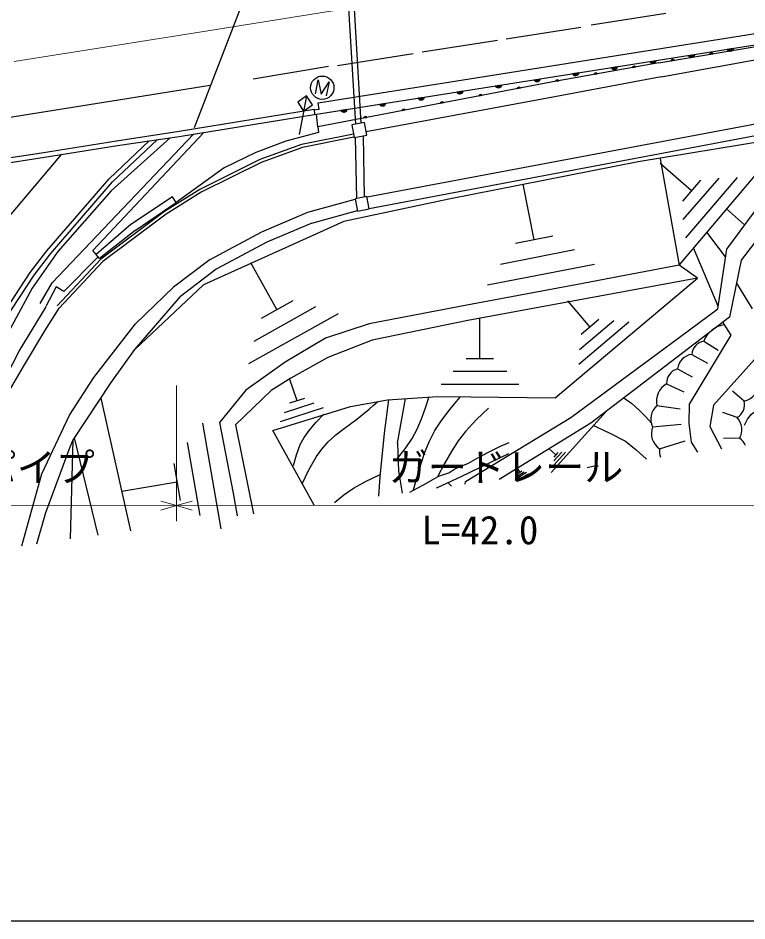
# Model space of a CAD drawing. Units: millimetres, scale not verified. Extents: x 40000 to 680000, y 20000 to 380000.
# Drawn here: x 84644 to 131243, y 205000 to 262719 of the extents above; entities that cross this region are included whole.
import ezdxf
from ezdxf.enums import TextEntityAlignment as Align

# ---------------------------------------------------------------- set-up
doc = ezdxf.new("R2010")
doc.units = ezdxf.units.MM
doc.header["$LTSCALE"] = 1000
doc.linetypes.add('CHAIN', pattern=[18.5, 12, -1.5, 3.5, -1.5])
for name, color, linetype, lineweight in [('M-BGD', 7, 'Continuous', 25), ('M-BGD-HTXT', 7, 'Continuous', 13), ('M-BMK', 2, 'CHAIN', 13), ('M-TTL-BAND', 7, 'Continuous', 25)]:
    doc.layers.add(name, color=color, linetype=linetype, lineweight=lineweight)
doc.styles.add('ＭＳ ゴシック', font='')
doc.styles.get('ＭＳ ゴシック').set_extended_font_data('MS Gothic')

msp = doc.modelspace()

# ---------------------------------------------------------------- linework, layer by layer
at = {"layer": 'M-BGD'}
for p, q in [((99921, 266130), (95911, 255693)), ((106234, 255944), (105614, 266478)), ((106580, 256007), (105961, 266542)), ((126048, 263019), (121289, 262255)), ((103839, 257297), (136509, 262488)), ((120628, 262126), (115841, 261359)), ((103594, 256564), (136870, 261813)), ((125610, 259846), (136877, 261753)), ((115287, 261294), (110470, 260540)), ((125760, 258956), (137095, 261015)), ((109900, 260426), (105075, 259672)), ((127893, 260372), (127517, 260313)), ((127531, 260290), (127887, 260346)), ((127876, 260319), (127551, 260267)), ((128865, 260410), (129052, 260441)), ((129045, 260453), (128868, 260423)), ((128873, 260436), (129035, 260464)), ((129025, 260475), (128881, 260450)), ((128891, 260465), (129010, 260485)), ((128985, 260493), (128911, 260481)), ((130362, 260761), (129987, 260702)), ((130000, 260679), (130356, 260735)), ((130345, 260708), (130020, 260657)), ((130042, 260635), (130329, 260680)), ((130309, 260652), (130070, 260614)), ((130121, 260597), (130268, 260620)), ((125610, 259846), (118843, 258639)), ((125423, 259982), (125048, 259923)), ((125061, 259900), (125417, 259956)), ((125406, 259929), (125081, 259878)), ((125103, 259856), (125390, 259901)), ((125370, 259873), (125131, 259835)), ((125182, 259818), (125329, 259841)), ((126400, 259992), (126588, 260024)), ((126581, 260036), (126403, 260006)), ((126408, 260019), (126571, 260047)), ((126560, 260057), (126416, 260033)), ((126426, 260047), (126545, 260068)), ((126520, 260076), (126447, 260064)), ((127572, 260245), (127860, 260291)), ((127840, 260262), (127601, 260225)), ((127651, 260207), (127798, 260231)), ((104493, 259617), (99669, 258817)), ((120484, 259203), (120109, 259144)), ((120123, 259121), (120478, 259177)), ((121659, 259167), (121482, 259135)), ((121487, 259149), (121649, 259177)), ((121638, 259188), (121495, 259163)), ((121504, 259177), (121623, 259198)), ((121598, 259206), (121525, 259193)), ((122954, 259593), (122578, 259534)), ((122592, 259510), (122948, 259567)), ((122937, 259539), (122612, 259488)), ((122633, 259466), (122921, 259512)), ((122901, 259483), (122662, 259446)), ((122712, 259428), (122859, 259451)), ((123940, 259561), (124127, 259594)), ((124120, 259605), (123943, 259574)), ((123948, 259587), (124110, 259616)), ((124099, 259627), (123955, 259602)), ((123965, 259616), (124084, 259637)), ((124059, 259645), (123985, 259632)), ((118843, 258639), (103799, 255758)), ((118015, 258814), (117639, 258754)), ((117653, 258731), (118009, 258787)), ((117998, 258760), (117673, 258709)), ((117694, 258687), (117982, 258733)), ((117962, 258704), (117723, 258666)), ((117773, 258649), (117921, 258672)), ((119019, 258683), (119206, 258716)), ((119198, 258728), (119021, 258696)), ((119026, 258710), (119188, 258739)), ((119177, 258749), (119034, 258724)), ((119044, 258738), (119163, 258759)), ((125760, 258956), (119062, 257707)), ((119138, 258768), (119064, 258755)), ((120467, 259150), (120142, 259099)), ((120164, 259077), (120451, 259122)), ((120432, 259094), (120193, 259056)), ((120243, 259039), (120390, 259062)), ((121479, 259122), (121666, 259155)), ((96929, 258399), (81188, 255891)), ((113076, 258035), (112700, 257975)), ((112714, 257952), (113070, 258008)), ((115545, 258424), (115170, 258365)), ((115184, 258342), (115539, 258398)), ((115528, 258371), (115203, 258320)), ((115225, 258298), (115512, 258343)), ((115493, 258315), (115254, 258277)), ((115304, 258260), (115451, 258283)), ((116568, 258216), (116754, 258252)), ((116747, 258263), (116570, 258229)), ((116575, 258243), (116737, 258274)), ((116726, 258284), (116583, 258257)), ((116592, 258272), (116711, 258294)), ((116686, 258302), (116613, 258288)), ((119062, 257707), (106903, 255436)), ((110606, 257645), (110231, 257586)), ((110245, 257563), (110600, 257619)), ((110589, 257592), (110264, 257540)), ((110286, 257519), (110573, 257564)), ((110554, 257535), (110315, 257498)), ((110365, 257480), (110512, 257504)), ((113059, 257981), (112734, 257930)), ((112756, 257908), (113043, 257953)), ((113023, 257925), (112784, 257887)), ((112834, 257870), (112982, 257893)), ((114114, 257746), (114300, 257782)), ((114293, 257793), (114116, 257759)), ((114121, 257773), (114283, 257804)), ((114272, 257815), (114129, 257787)), ((114138, 257802), (114257, 257824)), ((114232, 257832), (114158, 257818)), ((94933, 255493), (103580, 256897)), ((103580, 256897), (103594, 256564)), ((103884, 256878), (103583, 256821)), ((103884, 256878), (103839, 257297)), ((105667, 256866), (105292, 256807)), ((108137, 257255), (107761, 257196)), ((107775, 257173), (108131, 257229)), ((108120, 257202), (107795, 257151)), ((107817, 257129), (108104, 257174)), ((108084, 257146), (107845, 257108)), ((107895, 257091), (108043, 257114)), ((109385, 256853), (109208, 256819)), ((109213, 256833), (109375, 256864)), ((109364, 256875), (109221, 256847)), ((109230, 256862), (109349, 256885)), ((109324, 256892), (109250, 256878)), ((111660, 257276), (111846, 257312)), ((111839, 257323), (111662, 257289)), ((111667, 257303), (111829, 257334)), ((111818, 257345), (111675, 257317)), ((111684, 257332), (111803, 257355)), ((111778, 257362), (111704, 257348)), ((94945, 255155), (103574, 256562)), ((103808, 255760), (103715, 256583)), ((105306, 256784), (105661, 256840)), ((105650, 256813), (105325, 256761)), ((105347, 256740), (105635, 256785)), ((105615, 256756), (105376, 256719)), ((105426, 256701), (105573, 256725)), ((106752, 256336), (106938, 256372)), ((106931, 256384), (106754, 256350)), ((106759, 256363), (106921, 256394)), ((106909, 256405), (106767, 256378)), ((106776, 256392), (106895, 256415)), ((106869, 256423), (106796, 256409)), ((106957, 251281), (135917, 256744)), ((106957, 251281), (135917, 256744)), ((106957, 251281), (135917, 256744)), ((109206, 256806), (109392, 256842)), ((103799, 255758), (103851, 255413)), ((106792, 256046), (105977, 255897)), ((105977, 255897), (106127, 255078)), ((106942, 255227), (106792, 256046)), ((107095, 250553), (136039, 256014)), ((86820, 245798), (95859, 255304)), ((89432, 247858), (96519, 255411)), ((90943, 254864), (94933, 255493)), ((90999, 254579), (94945, 255155)), ((103851, 255413), (101753, 254842)), ((106081, 255307), (102764, 254637)), ((106127, 255078), (106942, 255227)), ((106704, 255183), (106780, 251279)), ((129948, 247945), (135431, 255338)), ((86141, 254108), (90943, 254864)), ((86336, 253830), (90999, 254579)), ((90464, 252450), (93035, 254876)), ((90603, 251675), (94368, 255071)), ((90681, 252242), (93530, 254931)), ((101753, 254842), (99835, 254127)), ((102764, 254637), (100102, 253675)), ((106121, 255111), (102818, 254444)), ((106205, 255092), (106282, 251178)), ((132892, 254944), (124289, 253530)), ((133768, 255068), (126912, 246933)), ((81150, 253332), (86141, 254108)), ((83755, 249651), (87441, 254008)), ((99835, 254127), (97828, 253152)), ((102818, 254444), (100181, 253491)), ((81196, 253015), (86336, 253830)), ((100102, 253675), (96262, 251758)), ((100181, 253491), (96360, 251583)), ((124289, 253530), (112194, 251142)), ((127703, 251683), (125691, 253411)), ((125694, 253712), (126920, 246931)), ((135829, 253715), (130872, 247249)), ((97828, 253152), (94748, 250923)), ((86484, 247846), (90464, 252450)), ((86716, 247656), (90681, 252242)), ((128284, 252360), (127121, 251006)), ((127173, 249835), (129459, 252494)), ((130613, 252527), (127306, 248678)), ((90603, 251675), (87195, 247791)), ((96262, 251758), (94007, 250352)), ((117639, 248536), (116945, 252109)), ((94524, 251283), (91850, 249522)), ((96360, 251583), (94120, 250187)), ((94748, 250923), (94524, 251283)), ((103175, 250317), (106189, 251150)), ((112194, 251142), (105462, 249722)), ((106942, 251311), (106187, 251159)), ((106187, 251159), (106344, 250380)), ((107098, 250532), (106942, 251311)), ((92120, 249139), (94748, 250923)), ((106344, 250380), (107098, 250532)), ((106344, 250380), (107098, 250532)), ((131096, 249493), (129927, 250516)), ((94007, 250352), (89939, 247299)), ((94120, 250187), (90073, 247150)), ((100218, 249057), (103175, 250317)), ((103420, 249617), (106335, 250422)), ((91850, 249522), (89631, 247612)), ((105471, 249724), (96496, 245668)), ((103420, 249617), (100538, 248389)), ((92120, 249139), (89843, 247351)), ((96918, 247286), (100218, 249057)), ((118841, 248769), (116436, 248302)), ((129874, 247454), (128682, 249041)), ((100538, 248389), (97319, 246662)), ((85422, 246462), (86484, 247846)), ((87195, 247791), (85541, 245449)), ((85667, 246289), (86716, 247656)), ((89843, 247351), (89432, 247858)), ((115495, 246996), (120220, 247914)), ((129400, 244299), (127823, 248023)), ((129374, 244127), (129948, 247945)), ((89939, 247299), (87136, 244312)), ((87282, 244175), (90073, 247150)), ((90073, 247150), (87282, 244175)), ((89767, 247445), (87577, 245232)), ((96918, 247286), (94584, 245516)), ((101194, 244084), (99521, 247080)), ((130872, 247249), (130131, 243604)), ((83541, 243567), (85422, 246462)), ((97319, 246662), (95032, 244926)), ((121491, 246967), (114654, 245638)), ((126920, 246931), (120415, 245681)), ((128075, 246092), (126920, 246931)), ((83802, 243418), (85667, 246289)), ((128075, 246092), (113393, 243375)), ((118981, 238436), (128075, 246092)), ((85541, 245449), (83804, 242208)), ((86059, 244466), (86820, 245798)), ((87086, 245529), (86415, 244287)), ((87577, 245232), (87086, 245529)), ((92119, 241521), (96496, 245668)), ((92147, 243179), (94584, 245516)), ((120415, 245681), (113345, 244372)), ((130570, 245766), (131585, 244133)), ((92119, 241521), (95032, 244926)), ((84717, 241434), (86433, 244251)), ((86355, 242723), (87282, 244175)), ((99728, 242074), (103689, 244287)), ((102203, 244647), (100186, 243521)), ((113345, 244372), (107099, 243174)), ((121209, 242965), (119801, 244634)), ((105107, 243812), (99373, 240610)), ((130131, 243604), (121256, 236821)), ((126919, 242297), (129374, 244127)), ((89495, 239736), (92147, 243179)), ((107099, 243174), (104291, 242249)), ((113393, 243375), (107272, 242117)), ((114172, 240925), (114171, 243525)), ((123687, 243269), (120492, 240574)), ((120536, 241532), (122743, 243393)), ((121771, 243439), (120647, 242491)), ((130239, 242454), (129708, 243281)), ((84999, 240450), (86355, 242723)), ((127570, 238034), (130239, 242454)), ((104291, 242249), (101722, 240722)), ((107272, 242117), (104449, 241016)), ((119986, 237183), (126919, 242297)), ((128489, 242058), (129409, 241494)), ((83467, 239010), (84717, 241434)), ((90593, 239418), (92119, 241521)), ((101722, 240722), (99203, 238923)), ((104449, 241016), (102086, 239699)), ((115047, 240926), (113297, 240925)), ((127709, 241221), (128712, 240662)), ((131917, 241108), (129100, 237965)), ((83510, 237880), (84999, 240450)), ((112460, 240137), (115898, 240139)), ((126801, 240301), (127746, 239779)), ((87923, 237339), (89495, 239736)), ((102086, 239699), (100815, 238908)), ((102478, 238250), (102007, 239683)), ((88145, 235711), (90593, 239418)), ((116661, 239302), (111686, 239299)), ((126104, 239334), (127211, 238833)), ((89935, 238422), (91839, 229949)), ((99203, 238923), (97526, 236855)), ((100815, 238908), (98538, 236716)), ((102960, 238408), (101996, 238092)), ((108264, 238315), (111451, 238517)), ((108902, 235540), (109405, 238388)), ((111451, 238517), (113587, 238506)), ((113587, 238506), (118981, 238436)), ((131061, 238230), (130309, 238873)), ((100924, 236350), (105887, 237887)), ((104143, 237805), (101402, 236904)), ((101677, 237506), (103571, 238128)), ((105887, 237887), (108264, 238315)), ((108062, 236192), (108344, 238320)), ((125485, 237941), (126971, 237748)), ((127550, 236801), (127570, 238034)), ((129100, 237965), (128865, 236609)), ((86159, 233583), (87923, 237339)), ((118736, 233675), (122235, 237569)), ((130618, 237174), (129699, 237495)), ((96427, 236827), (97607, 230063)), ((97526, 236855), (98386, 232349)), ((98538, 236716), (99687, 231036)), ((113241, 233086), (119986, 237183)), ((121256, 236821), (115403, 233214)), ((125207, 236585), (127039, 236756)), ((127700, 235607), (127550, 236801)), ((103581, 231576), (100924, 236350)), ((107802, 233390), (108062, 236192)), ((128865, 236609), (129621, 235184)), ((87973, 235299), (88145, 235711)), ((88000, 229417), (88161, 235736)), ((89758, 229661), (88261, 235888)), ((96285, 230918), (95470, 235592)), ((108902, 235540), (108957, 233753)), ((115490, 235345), (116047, 235590)), ((125651, 235174), (127290, 235682)), ((128110, 234974), (127700, 235607)), ((130766, 235854), (129737, 235831)), ((86415, 231110), (87973, 235299)), ((114032, 234604), (114718, 234975)), ((114718, 234975), (115490, 235345)), ((119020, 234800), (118597, 235186)), ((119149, 234943), (118890, 234658)), ((118894, 234405), (119403, 234964)), ((119652, 234964), (118915, 234155)), ((115992, 234868), (112948, 233388)), ((113431, 234274), (114032, 234604)), ((94601, 234249), (95016, 231870)), ((112187, 233656), (112574, 233905)), ((112574, 233905), (113431, 234274)), ((116741, 233678), (116547, 233986)), ((84886, 228985), (86159, 233583)), ((107714, 232148), (107802, 233390)), ((108957, 233753), (109197, 232354)), ((110558, 232876), (111503, 233413)), ((112948, 233388), (111448, 232691)), ((111503, 233413), (111717, 233494)), ((111717, 233494), (112187, 233656)), ((117157, 233672), (116568, 233300)), ((116597, 233457), (117004, 233714)), ((116845, 233744), (116638, 233613)), ((117246, 233571), (117027, 233439)), ((117552, 233512), (117246, 233571)), ((117293, 233476), (117285, 233564)), ((94808, 233060), (91273, 232443)), ((109915, 232546), (110558, 232876)), ((111448, 232691), (111375, 232656)), ((113234, 232913), (113241, 233086)), ((98386, 232349), (98649, 230892)), ((109683, 232421), (109915, 232546)), ((85842, 229118), (86415, 231110))]:
    msp.add_line(p, q, dxfattribs=at)
for points in [[(127898, 260398), (127890, 260350), (127873, 260308), (127842, 260259), (127802, 260228), (127758, 260206), (127696, 260196), (127648, 260204), (127601, 260221), (127555, 260258), (127525, 260293), (127503, 260336)], [(128862, 260396), (128866, 260420), (128874, 260442), (128890, 260467), (128910, 260482), (128932, 260493), (128962, 260499), (128987, 260495), (129010, 260487), (129033, 260468), (129048, 260451), (129059, 260430)], [(130368, 260788), (130359, 260740), (130343, 260698), (130311, 260648), (130271, 260618), (130227, 260595), (130166, 260586), (130117, 260593), (130070, 260610), (130025, 260647), (129995, 260682), (129973, 260725)], [(125429, 260009), (125420, 259961), (125404, 259919), (125372, 259869), (125332, 259839), (125288, 259816), (125227, 259807), (125178, 259814), (125131, 259831), (125086, 259868), (125056, 259903), (125034, 259946)], [(126397, 259979), (126402, 260003), (126410, 260024), (126425, 260049), (126445, 260065), (126467, 260076), (126497, 260081), (126522, 260078), (126545, 260070), (126568, 260051), (126583, 260034), (126595, 260013)], [(120490, 259229), (120481, 259182), (120465, 259139), (120433, 259090), (120393, 259059), (120349, 259037), (120288, 259028), (120239, 259035), (120192, 259052), (120147, 259089), (120117, 259124), (120095, 259167)], [(121476, 259109), (121480, 259133), (121488, 259154), (121504, 259179), (121523, 259195), (121545, 259206), (121575, 259212), (121600, 259208), (121624, 259200), (121647, 259182), (121662, 259165), (121673, 259144)], [(122960, 259619), (122951, 259571), (122934, 259529), (122903, 259479), (122863, 259449), (122819, 259427), (122758, 259417), (122709, 259425), (122662, 259441), (122616, 259479), (122586, 259514), (122564, 259557)], [(123937, 259547), (123941, 259572), (123949, 259593), (123964, 259618), (123984, 259634), (124006, 259645), (124036, 259650), (124060, 259647), (124084, 259639), (124107, 259621), (124123, 259604), (124134, 259583)], [(118021, 258840), (118012, 258792), (117995, 258750), (117964, 258700), (117924, 258670), (117880, 258648), (117819, 258638), (117770, 258646), (117723, 258662), (117677, 258700), (117648, 258735), (117626, 258778)], [(119016, 258670), (119020, 258694), (119028, 258715), (119043, 258740), (119062, 258756), (119084, 258767), (119115, 258773), (119139, 258769), (119163, 258762), (119186, 258743), (119201, 258726), (119213, 258705)], [(113082, 258061), (113073, 258013), (113056, 257971), (113025, 257921), (112985, 257891), (112941, 257869), (112880, 257859), (112831, 257866), (112784, 257883), (112738, 257921), (112709, 257955), (112687, 257998)], [(115551, 258450), (115543, 258403), (115526, 258360), (115494, 258311), (115455, 258280), (115410, 258258), (115349, 258248), (115300, 258256), (115253, 258273), (115208, 258310), (115178, 258345), (115156, 258388)], [(116565, 258203), (116569, 258227), (116576, 258248), (116591, 258273), (116611, 258289), (116632, 258301), (116663, 258307), (116687, 258304), (116711, 258296), (116735, 258278), (116750, 258262), (116762, 258240)], [(110612, 257671), (110604, 257623), (110587, 257581), (110555, 257532), (110516, 257501), (110471, 257479), (110410, 257469), (110361, 257477), (110314, 257494), (110269, 257531), (110239, 257566), (110217, 257609)], [(114111, 257733), (114115, 257757), (114122, 257778), (114137, 257804), (114157, 257819), (114178, 257831), (114209, 257837), (114233, 257834), (114257, 257827), (114280, 257809), (114296, 257792), (114308, 257770)], [(105673, 256892), (105665, 256844), (105648, 256802), (105616, 256753), (105577, 256722), (105533, 256700), (105471, 256690), (105423, 256698), (105375, 256715), (105330, 256752), (105300, 256787), (105278, 256830)], [(108143, 257282), (108134, 257234), (108117, 257192), (108086, 257142), (108046, 257112), (108002, 257089), (107941, 257080), (107892, 257087), (107845, 257104), (107799, 257142), (107770, 257176), (107748, 257219)], [(109203, 256793), (109207, 256817), (109214, 256838), (109229, 256864), (109249, 256880), (109270, 256891), (109301, 256897), (109325, 256894), (109349, 256887), (109372, 256869), (109388, 256852), (109400, 256831)], [(111657, 257263), (111661, 257287), (111668, 257308), (111683, 257334), (111703, 257350), (111724, 257361), (111755, 257367), (111779, 257364), (111803, 257357), (111826, 257339), (111842, 257322), (111854, 257301)], [(106749, 256323), (106753, 256347), (106760, 256369), (106775, 256394), (106795, 256410), (106816, 256422), (106847, 256427), (106871, 256425), (106895, 256417), (106918, 256399), (106934, 256382), (106945, 256361)]]:
    msp.add_lwpolyline(points, close=True, dxfattribs=at)
for points in [[(103660, 257882), (103834, 258780), (104014, 257855), (104523, 258647), (104349, 257748)], [(103093, 257739), (102528, 257352), (102903, 256757), (103473, 257169), (103093, 257739), (102618, 255284)], [(108885, 234552), (109385, 235173), (109839, 235834), (110165, 236447), (110438, 237091), (110691, 237802), (110925, 238526)], [(109919, 232560), (110261, 233781), (110657, 234973), (110947, 235670), (111295, 236347), (111712, 236996), (112181, 237615), (112546, 238056), (112918, 238492)], [(123373, 238439), (123875, 238082), (124340, 237678), (124755, 237248), (125155, 236798)], [(102809, 232953), (103239, 233830), (103724, 234680), (104066, 235166), (104464, 235624), (104953, 236078), (105483, 236488), (106304, 237077), (107083, 237710), (107350, 237947), (107616, 238187)], [(102248, 234106), (102441, 234795), (102689, 235455), (102938, 235911), (103246, 236347), (103695, 236875), (104184, 237392)], [(114711, 237770), (113955, 237051), (113249, 236295), (112789, 235699), (112371, 235057), (111906, 234238), (111463, 233390)], [(131078, 236699), (131286, 237072), (131541, 237404), (131750, 237575), (131996, 237696), (132231, 237746), (132468, 237736), (132777, 237648), (133074, 237501), (133787, 236986), (134473, 236416), (134742, 236178), (135017, 235931)], [(121382, 236692), (122442, 236208), (123486, 235664), (124168, 235119), (124805, 234532), (124813, 234525), (124820, 234519)], [(121035, 233994), (121394, 234073), (121757, 234094)], [(104874, 231755), (105462, 232237), (106091, 232675), (106905, 233118), (107752, 233510), (107779, 233522), (107816, 233539)], [(112158, 232989), (112253, 232890), (112345, 232790)]]:
    msp.add_lwpolyline(points, dxfattribs=at)
msp.add_circle((104093, 258264), 746, dxfattribs=at)
for centre, radius, start, end in [((129961, 241546), 1559, 95.02252, 160.82239), ((128657, 241120), 953, 100.18085, 173.92066), ((127868, 240155), 1078, 98.50028, 172.24008), ((127096, 239353), 993, 107.34357, 181.08338), ((126742, 238217), 1287, 119.72742, 192.37107), ((130784, 239433), 1234, 282.9944, 356.7342), ((126250, 237078), 1154, 131.5484, 205.2882), ((130136, 237998), 954, 300.36666, 14.10645), ((129811, 236415), 1108, 329.52042, 43.26023), ((126370, 236175), 1233, 160.603, 234.34279), ((130134, 234915), 1132, 25.20417, 56.04413), ((126776, 235063), 1131, 174.36377, 201.74724)]:
    msp.add_arc(centre, radius, start, end, dxfattribs=at)
at = {"layer": 'M-BGD-HTXT'}
for p, q in [((94781, 230554), (94774, 239222)), ((94780, 231554), (69949, 231533)), ((94780, 231554), (136308, 231590))]:
    msp.add_line(p, q, dxfattribs=at)
for points in [[(93780, 231841), (94780, 231554), (93781, 231268)], [(95781, 231267), (94780, 231554), (95780, 231840)]]:
    msp.add_lwpolyline(points, dxfattribs=at)
at = {"layer": 'M-BMK'}
for q in [(115989, 264972), (77763, 258880)]:
    msp.add_line((96238, 261824), q, dxfattribs=at)
at = {"layer": 'M-TTL-BAND'}
msp.add_line((40000, 205000), (579000, 205000), dxfattribs=at)

# ---------------------------------------------------------------- texts
at = {"layer": 'M-BGD-HTXT', "style": 'ＭＳ ゴシック'}
for s, p in [('ガードパイプ', (74551, 232514)), ('ガードレール', (108341, 232544)), ('L=42.0', (110427, 228521))]:
    msp.add_text(s, height=1833, rotation=0.049, dxfattribs=at).set_placement(p, align=Align.BOTTOM_LEFT)

doc.saveas('drawing.dxf')
